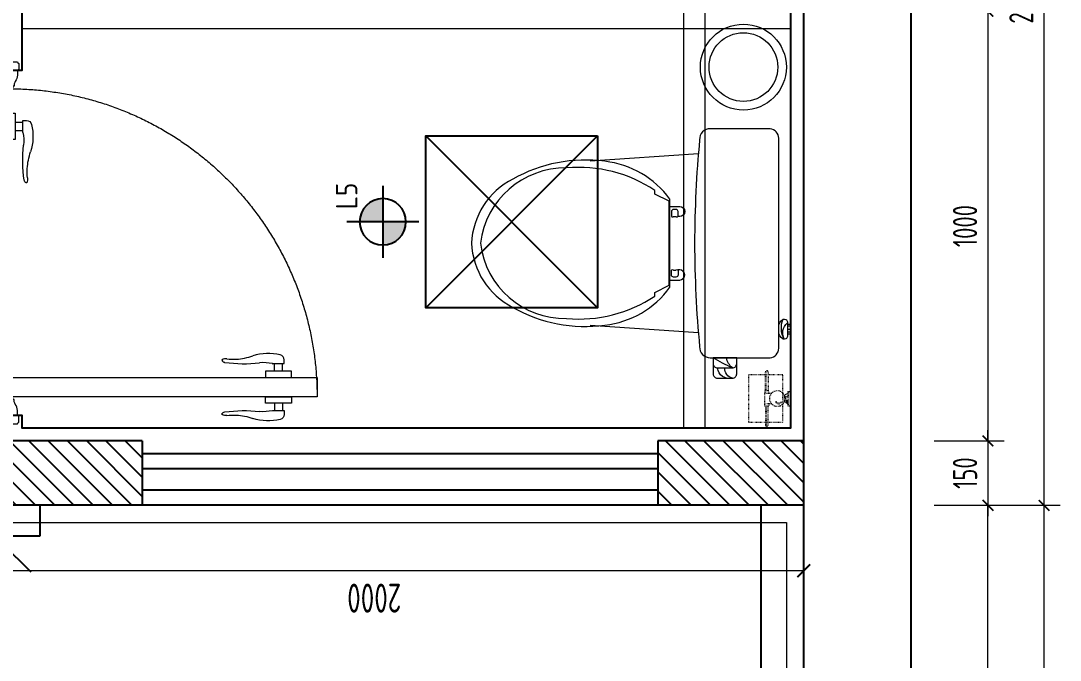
# Model space of a CAD drawing. Header units: millimetres. Extents: x 84706 to 149902, y -6776 to 26155.
# Drawn here: x 131111 to 133530, y 11406 to 12895 of the extents above; entities that cross this region are included whole.
import ezdxf
from ezdxf.enums import TextEntityAlignment as Align

# ---------------------------------------------------------------- set-up
doc = ezdxf.new("R2010")
doc.units = ezdxf.units.MM
for name, pattern in [('ACAD_ISO03W100', [30, 12, -18]), ('DASH', [8.89, 6.35, -2.54]), ('DOTE', [61.468, 50.8, -5.08, 0.508, -5.08]), ('HIDDEN', [9.525, 6.35, -3.175])]:
    doc.linetypes.add(name, pattern=pattern)
doc.layers.get('Defpoints').update_dxf_attribs({"color": 250})
for name, color, linetype in [('EE8-【立面完成线】Finish', 20, 'Continuous'), ('P-01-墙体完成面', 3, 'Continuous'), ('P-04-天花Ceiling Lighting', 1, 'Continuous'), ('P-04-天花Ceiling Modelling', 30, 'Continuous'), ('WALL_NEW【新建墙体】', 4, 'Continuous'), ('WALL【墙体】', 7, 'Continuous'), ('卫生间玻璃', 142, 'Continuous'), ('新隔墙填充', 250, 'Continuous')]:
    doc.layers.add(name, color=color, linetype=linetype)
for name, color, linetype, lineweight in [('FC-Doorsill【门槛线】', 8, 'Continuous', 0), ('FC-Material【地坪分割线】', 138, 'Continuous', 0), ('FF-Door【门】', 51, 'Continuous', 0), ('FF-Finish【平面完成尺寸】', 44, 'Continuous', 0), ('FF-FIXT【洁具】', 31, 'Continuous', 0), ('FF-MT【门套】', 20, 'Continuous', 0), ('FF-【活动成品家具】', 51, 'Continuous', 0), ('RC-dimensions', 44, 'Continuous', 0), ('RC-Modelling【天花造型】', 30, 'Continuous', 0)]:
    doc.layers.add(name, color=color, linetype=linetype, lineweight=lineweight)
doc.styles.add('MT-DIM', font='ARCHS.SHX', dxfattribs={"width": 0.8})
doc.styles.add('XZC', font='SIMPLEX.SHX', dxfattribs={"width": 0.7, "bigfont": 'hztxt.shx'})
doc.styles.add('尺寸标注', font='ARCHS.SHX', dxfattribs={"width": 0.8})
doc.linetypes.add('LED_LINE', pattern='A,12.7,-5.08,["LED",XZC,S=2.54,R=0,X=-2.54,Y=-1.27],-6.35', length=24.13)
doc.dimstyles.new('海龙1：25', dxfattribs={"dimscale": 25, "dimtxt": 2.25, "dimasz": 1, "dimexe": 1.5, "dimexo": 1, "dimgap": 1, "dimtad": 1, "dimdec": 0, "dimrnd": 5, "dimdsep": 46, "dimtxsty": '尺寸标注', "dimblk": 'ARCHTICK', "dimblk1": 'ARCHTICK', "dimblk2": 'ARCHTICK', "dimcen": 1, "dimclrd": 44, "dimclre": 44, "dimclrt": 2, "dimadec": 0, "dimazin": 0, "dimtfac": 1, "dimtdec": 0, "dimtix": 1, "dimtmove": 2, "dimatfit": 3, "dimldrblk": 'hl_arrow2', "dimfxl": 0, "dimarcsym": 0})
pattern_1 = [(45, (15556.952, -3741.105), (-22.45064, 22.45064), [])]

# ---------------------------------------------------------------- blocks, each defined once
blk = doc.blocks.new('_ArchTick')
at = {"color": 2, "linetype": 'ByBlock', "const_width": 0.15}
blk.add_lwpolyline([(-0.5, -0.5), (0.5, 0.5)], dxfattribs=at)
blk = doc.blocks.new('*D843')
at = {"layer": 'Defpoints', "color": 0, "transparency": 16777216}
for p in [(120755.8, 8234.5), (125155.8, 8234.5), (125155.8, 7934.5)]:
    blk.add_point(p, dxfattribs=at)
at = {"layer": 'RC-dimensions', "color": 44, "lineweight": -2, "transparency": 16777216}
for p, q in [((120755.8, 8059.5), (120755.8, 7897)), ((125155.8, 8059.5), (125155.8, 7897)), ((120755.8, 7934.5), (125155.8, 7934.5))]:
    blk.add_line(p, q, dxfattribs=at)
at = {"layer": 'RC-dimensions', "color": 44, "lineweight": -2, "transparency": 16777216, "xscale": 25, "yscale": 25, "zscale": 25, "rotation": 180}
blk.add_blockref('_ArchTick', (120755.8, 7934.5), dxfattribs=at)
at = {"layer": 'RC-dimensions', "color": 44, "lineweight": -2, "transparency": 16777216, "xscale": 25, "yscale": 25, "zscale": 25}
blk.add_blockref('_ArchTick', (125155.8, 7934.5), dxfattribs=at)
at = {"layer": 'RC-dimensions', "color": 2, "transparency": 16777216, "insert": (122955.8, 7987.6), "char_height": 56.25, "attachment_point": 5, "style": '尺寸标注'}
blk.add_mtext('4400', dxfattribs=at)
blk = doc.blocks.new('hl_arrow2')
at = {"color": 2}
blk.add_line((-0.221, 0), (-1, 0), dxfattribs=at)
blk.add_lwpolyline([(-0.221, 0), (-0.861, -0.689), (-0.654, -0.862), (0, 0), (-0.654, 0.862), (-0.861, 0.689)], close=True, dxfattribs=at)
for points in [[(-0.861, 0.689), (-0.654, 0.862), (-0.221, 0), (0, 0)], [(-0.861, -0.689), (-0.654, -0.862), (-0.221, 0), (0, 0)]]:
    blk.add_solid(points, dxfattribs=at)
blk = doc.blocks.new('马桶平面15')
at = {"color": 251}
for p, q in [((-164.1, 735.1), (-187.7, 735.1)), ((-182.4, 735.2), (-182.4, 743.3)), ((-175.9, 735.1), (-175.9, 743.3)), ((-168.6, 743.3), (-168.6, 735.1))]:
    blk.add_line(p, q, dxfattribs=at)
for points in [[(-171.3, 714.9, 0.288575), (-152.8, 725.1, 0.464141), (-158.6, 735.1), (-164.1, 735.1), (-164.1, 743.3), (-187.7, 743.3), (-187.7, 743.3), (-187.7, 735.1), (-193.2, 735.1, 0.464141), (-199, 725.1, 0.288575), (-180.5, 714.9)], [(-61.5, 462.9), (-61.5, 484.4, -1), (-38, 484.4), (-38, 480.5)], [(109.7, 462.9), (109.7, 484.4, 1), (86.2, 484.4), (86.2, 480.5)], [(26.7, 460.2), (121.9, 460.2), (138.7, 426.6), (147.1, 426.6, -0.17108), (199.3, 221.2, -0.383832), (24.1, 20.6, -0.383832), (-151.1, 221.2, -0.17108), (-98.9, 426.6), (-90.5, 426.6), (-73.7, 460.2), (121.9, 460.2)]]:
    blk.add_lwpolyline(points, format="xyb", dxfattribs=at)
for points in [[(24.1, 519.2, -0.023855), (-216.9, 530.8, -0.42765), (-242.5, 555.3), (-242.5, 695.1, -0.382307), (-220.4, 714.9), (24.1, 714.9), (268.6, 714.9, -0.382307), (290.7, 695.1), (290.7, 555.3, -0.42765), (265.1, 530.8, -0.023855)], [(24.1, 0, -0.272339), (-125.1, 96, -0.163159), (-166.6, 310.4, -0.20934), (-78.5, 461.5), (24.1, 461.5), (126.7, 461.5, -0.20934), (214.8, 310.4, -0.163159), (173.3, 96, -0.272339)]]:
    blk.add_lwpolyline(points, format="xyb", close=True)
for points in [[(-242.5, 617.1), (-242.5, 562.2), (-279.9, 562.2, -0.414214), (-289.9, 572.2), (-289.9, 607.1, -0.414214), (-279.9, 617.1)], [(-242.5, 617.1), (-242.5, 562.2), (-256.2, 562.2, -0.414214), (-266.2, 572.2), (-266.2, 607.1, -0.414214), (-256.2, 617.1)], [(-54.5, 475.5), (-54.5, 470.3, 0.414214), (-49.5, 465.3), (-38.7, 465.3, 0.58538), (-38.5, 470.3), (-38.5, 475.5, 0.58538), (-38.7, 480.5), (-49.5, 480.5, 0.414214)], [(102.7, 475.5), (102.7, 470.3, -0.414214), (97.7, 465.3), (86.9, 465.3, -0.58538), (86.7, 470.3), (86.7, 475.5, -0.58538), (86.9, 480.5), (97.7, 480.5, -0.414214)]]:
    blk.add_lwpolyline(points, format="xyb", close=True, dxfattribs=at)
for points in [[(-184.4, 527.9), (-167.1, 275.7)], [(232.6, 527.9), (215.3, 275.7)]]:
    blk.add_lwpolyline(points)
for centre, radius, start, end in [((-185.1, 755.7), 31.4, 242.8818, 319.142), ((-173.5, 774.1), 53.1, 240.7977, 292.8926), ((-262.7, 600.1), 28.1, 165.5916, 262.7603), ((-267.7, 612.3), 22.8, 193.4235, 273.8412), ((-231.7, 638.1), 46.4, 221.9148, 256.4413), ((180.7, 814.1), 492.5, 204.8643, 210.765)]:
    blk.add_arc(centre, radius, start, end, dxfattribs=at)
blk = doc.blocks.new('*D850')
at = {"layer": 'Defpoints', "color": 0, "transparency": 16777216}
for p in [(120955.8, 8365.2), (125155.8, 8365.2), (125155.8, 8065.2)]:
    blk.add_point(p, dxfattribs=at)
at = {"layer": 'RC-dimensions', "color": 44, "lineweight": -2, "transparency": 16777216}
for p, q in [((120955.8, 8190.2), (120955.8, 8027.7)), ((125155.8, 8190.2), (125155.8, 8027.7)), ((120955.8, 8065.2), (125155.8, 8065.2))]:
    blk.add_line(p, q, dxfattribs=at)
at = {"layer": 'RC-dimensions', "color": 44, "lineweight": -2, "transparency": 16777216, "xscale": 25, "yscale": 25, "zscale": 25, "rotation": 180}
blk.add_blockref('_ArchTick', (120955.8, 8065.2), dxfattribs=at)
at = {"layer": 'RC-dimensions', "color": 44, "lineweight": -2, "transparency": 16777216, "xscale": 25, "yscale": 25, "zscale": 25}
blk.add_blockref('_ArchTick', (125155.8, 8065.2), dxfattribs=at)
at = {"layer": 'RC-dimensions', "color": 2, "transparency": 16777216, "insert": (123055.8, 8118.4), "char_height": 56.25, "attachment_point": 5, "style": '尺寸标注'}
blk.add_mtext('4200', dxfattribs=at)
blk = doc.blocks.new('hlw_3_1200_120')
for p, q in [((-0.5, 0.05), (0.5, 0.05)), ((-0.5, -0.05), (0.5, -0.05))]:
    blk.add_line(p, q)
at = {"linetype": 'HIDDEN', "ltscale": 15}
for p, q in [((-0.5, 0.0208), (0.5, 0.0208)), ((-0.5, -0.0208), (0.5, -0.0208))]:
    blk.add_line(p, q, dxfattribs=at)
blk = doc.blocks.new('海龙工具_2009110106373373')
at = {"linetype": 'ACAD_ISO03W100', "ltscale": 0.1}
for p, q in [((-16.7, 0), (16.7, 0)), ((-16.7, -5.8), (-16.7, 0)), ((16.7, -5.8), (16.7, 0)), ((-16.7, -5.8), (16.7, -5.8)), ((-9.5, -11.1), (9.5, -11.1)), ((-7.9, -13.8), (7.9, -13.8)), ((-6.9, -13.8), (-6.9, -11.1)), ((6.9, -13.8), (6.9, -11.1))]:
    blk.add_line(p, q, dxfattribs=at)
at = {"color": 8, "linetype": 'ACAD_ISO03W100', "ltscale": 0.1}
for p, q in [((-16.7, -4.4), (16.7, -4.4)), ((-6.6, -13.8), (-6.6, -11.1)), ((-6.1, -13.8), (-6.1, -11.1)), ((-2.5, -13.8), (-2.5, -11.1)), ((5.6, -13.8), (5.6, -11.1)), ((5.9, -13.8), (5.9, -11.1)), ((6.4, -13.8), (6.4, -11.1)), ((7.8, -20.3), (11.9, -22.7)), ((7, -33.3), (9.2, -33.3))]:
    blk.add_line(p, q, dxfattribs=at)
blk.add_lwpolyline([(-55.5, -96.8), (55.2, -96.8), (55.2, -17.4), (-55.5, -17.4)], close=True, dxfattribs=at)
at = {"linetype": 'ACAD_ISO03W100', "ltscale": 0.1}
for points in [[(-11.7, -43.8), (-11.7, -59.9), (11.7, -59.9), (11.7, -43.8)], [(-61.4, -51), (-17.6, -51)], [(-17.6, -57.8), (-61.4, -57.8)], [(-11.7, -49.5), (-17.6, -49.5), (-17.6, -58.8), (-11.7, -58.8)], [(11.7, -49.5), (17.6, -49.5), (17.6, -58.8), (11.7, -58.8)], [(61.4, -51), (17.6, -51)], [(17.6, -57.8), (61.4, -57.8)]]:
    blk.add_lwpolyline(points, dxfattribs=at)
at = {"color": 8, "linetype": 'ACAD_ISO03W100', "ltscale": 0.1}
for points in [[(-17.6, -56.1), (-64.4, -56.1)], [(-17.6, -56.7), (-64, -56.7)], [(17.6, -56.1), (64.4, -56.1)], [(17.6, -56.7), (64, -56.7)]]:
    blk.add_lwpolyline(points, dxfattribs=at)
at = {"linetype": 'ACAD_ISO03W100', "ltscale": 0.1}
for centre, radius, start, end in [((0, -30), 18.1, 116.1175, 63.8825), ((-20.9, -14.2), 11.8, 15.3828, 45.4987), ((20.9, -14.2), 11.8, 134.5013, 164.6172), ((-61.4, -54.4), 3.41, 90, 270), ((61.4, -54.4), 3.41, 270, 90)]:
    blk.add_arc(centre, radius, start, end, dxfattribs=at)
at = {"color": 8, "linetype": 'ACAD_ISO03W100', "ltscale": 0.1}
for centre, radius, start, end in [((-15.3, -11.8), 11.2, 3.7227, 32.4859), ((-22.2, -12.5), 18.8, 4.2436, 20.7431), ((14.7, -12.4), 11.2, 143.8042, 173.1553), ((16.9, -14.2), 11.8, 134.5013, 164.6172), ((21.6, -18.2), 16.8, 132.4216, 154.9263), ((0.7, -26.4), 9.31, 311.8793, 40.3803), ((0.9, -25.5), 11.4, 317.035, 14.508)]:
    blk.add_arc(centre, radius, start, end, dxfattribs=at)
blk = doc.blocks.new('海龙_05069869')
at = {"layer": 'FF-FIXT【洁具】'}
blk.add_circle((0, 0), 100, dxfattribs=at)
at = {"layer": 'FF-FIXT【洁具】', "color": 9}
blk.add_circle((0, 0), 80, dxfattribs=at)
blk = doc.blocks.new('*D856')
at = {"layer": 'Defpoints', "color": 0, "transparency": 16777216}
for p in [(125155.8, 8234.5), (127505.8, 8234.5), (127505.8, 7934.5)]:
    blk.add_point(p, dxfattribs=at)
at = {"layer": 'RC-dimensions', "color": 44, "lineweight": -2, "transparency": 16777216}
for p, q in [((125155.8, 8059.5), (125155.8, 7897)), ((127505.8, 8059.5), (127505.8, 7897)), ((125155.8, 7934.5), (127505.8, 7934.5))]:
    blk.add_line(p, q, dxfattribs=at)
at = {"layer": 'RC-dimensions', "color": 44, "lineweight": -2, "transparency": 16777216, "xscale": 25, "yscale": 25, "zscale": 25, "rotation": 180}
blk.add_blockref('_ArchTick', (125155.8, 7934.5), dxfattribs=at)
at = {"layer": 'RC-dimensions', "color": 44, "lineweight": -2, "transparency": 16777216, "xscale": 25, "yscale": 25, "zscale": 25}
blk.add_blockref('_ArchTick', (127505.8, 7934.5), dxfattribs=at)
at = {"layer": 'RC-dimensions', "color": 2, "transparency": 16777216, "insert": (126330.8, 7987.6), "char_height": 56.25, "attachment_point": 5, "style": '尺寸标注'}
blk.add_mtext('2350', dxfattribs=at)
blk = doc.blocks.new('*D858')
at = {"layer": 'Defpoints', "color": 0, "transparency": 16777216}
for p in [(125305.8, 8365.2), (126305.8, 8365.2), (125305.8, 8065.2)]:
    blk.add_point(p, dxfattribs=at)
at = {"layer": 'RC-dimensions', "color": 44, "lineweight": -2, "transparency": 16777216}
for p, q in [((125305.8, 8190.2), (125305.8, 8027.7)), ((126305.8, 8190.2), (126305.8, 8027.7)), ((126305.8, 8065.2), (125305.8, 8065.2))]:
    blk.add_line(p, q, dxfattribs=at)
at = {"layer": 'RC-dimensions', "color": 44, "lineweight": -2, "transparency": 16777216, "xscale": 25, "yscale": 25, "zscale": 25, "rotation": 180}
blk.add_blockref('_ArchTick', (125305.8, 8065.2), dxfattribs=at)
at = {"layer": 'RC-dimensions', "color": 44, "lineweight": -2, "transparency": 16777216, "xscale": 25, "yscale": 25, "zscale": 25}
blk.add_blockref('_ArchTick', (126305.8, 8065.2), dxfattribs=at)
at = {"layer": 'RC-dimensions', "color": 2, "transparency": 16777216, "insert": (125805.8, 8118.4), "char_height": 56.25, "attachment_point": 5, "style": '尺寸标注'}
blk.add_mtext('1000', dxfattribs=at)
blk = doc.blocks.new('*D859')
at = {"layer": 'Defpoints', "color": 0, "transparency": 16777216}
for p in [(125155.8, 8365.2), (125305.8, 8365.2), (125155.8, 8065.2)]:
    blk.add_point(p, dxfattribs=at)
at = {"layer": 'RC-dimensions', "color": 44, "lineweight": -2, "transparency": 16777216}
for p, q in [((125155.8, 8190.2), (125155.8, 8027.7)), ((125305.8, 8190.2), (125305.8, 8027.7)), ((125155.8, 8065.2), (125130.8, 8065.2)), ((125305.8, 8065.2), (125155.8, 8065.2)), ((125305.8, 8065.2), (125330.8, 8065.2))]:
    blk.add_line(p, q, dxfattribs=at)
at = {"layer": 'RC-dimensions', "color": 44, "lineweight": -2, "transparency": 16777216, "xscale": 25, "yscale": 25, "zscale": 25}
blk.add_blockref('_ArchTick', (125155.8, 8065.2), dxfattribs=at)
at = {"layer": 'RC-dimensions', "color": 44, "lineweight": -2, "transparency": 16777216, "xscale": 25, "yscale": 25, "zscale": 25, "rotation": 180}
blk.add_blockref('_ArchTick', (125305.8, 8065.2), dxfattribs=at)
at = {"layer": 'RC-dimensions', "color": 2, "transparency": 16777216, "insert": (125230.8, 8118.4), "char_height": 56.25, "attachment_point": 5, "style": '尺寸标注'}
blk.add_mtext('150', dxfattribs=at)
blk = doc.blocks.new('门套线03')
at = {"ltscale": 100}
blk.add_lwpolyline([(60, 0), (60, 19.7, -0.339185), (56.6, 23.1), (42, 23.1, -0.360475), (38.5, 19.7), (29.2, 19.7, 0.137802), (14.5, 14.7, -0.16589), (3.4, 11.9), (3.4, 8.7), (0, 8.7), (0, 0)], format="xyb", close=True, dxfattribs=at)
blk = doc.blocks.new('HL_Door_Hinge')
at = {"color": 0, "linetype": 'DOTE', "ltscale": 0.04}
for p, q in [((-4, 3), (4, 3)), ((0, -1), (0, 7))]:
    blk.add_line(p, q, dxfattribs=at)
at = {"color": 0, "linetype": 'DASH', "ltscale": 5}
for p, q in [((-2, -26), (-2, 0.8)), ((-0.5, -26), (-0.5, 0)), ((0.5, -26), (0.5, 0)), ((2, -26), (2, 0.8)), ((-0.5, -26), (-2, -26)), ((0.5, -26), (2, -26))]:
    blk.add_line(p, q, dxfattribs=at)
for radius in [3, 2]:
    blk.add_circle((0, 3), radius, dxfattribs=at)
blk = doc.blocks.new('HL_Door_Seal')
at = {"color": 0}
for p, q in [((5, 0), (-5, 0)), ((-1, 6), (-0.5, 6.5)), ((-1, 6), (-0.5, 6)), ((-1, 5.5), (-0.5, 6)), ((-1, 5.5), (-0.5, 5.5)), ((-1, 5), (-0.5, 5.5)), ((-1, 4.5), (-0.5, 5)), ((-1, 5), (-0.5, 5)), ((-1, 4.5), (-0.5, 4.5)), ((-1, 4), (-0.5, 4.5)), ((-1, 4), (-0.5, 4)), ((-1, 3.5), (-0.5, 4)), ((-1, 3.5), (-0.5, 3.5)), ((-1, 3), (-0.5, 3.5)), ((-1, 3), (-0.5, 3)), ((-1, 2.5), (-0.5, 3)), ((-1, 2.5), (-0.5, 2.5)), ((-1, 2), (-0.5, 2.5)), ((-1, 2), (-0.5, 2)), ((-1, 1.5), (-0.5, 2)), ((-1, 1.5), (-0.5, 1.5)), ((-1, 1), (-0.5, 1.5)), ((-1, 1), (-0.5, 1)), ((-1, 0.5), (-0.5, 1)), ((-1, 0.5), (-0.5, 0.5)), ((-1, 0), (-0.5, 0.5)), ((-0.5, 6.5), (0.5, 6.5)), ((1, 6), (0.5, 6.5)), ((1, 6), (0.5, 6)), ((1, 5.5), (0.5, 6)), ((1, 5.5), (0.5, 5.5)), ((1, 5), (0.5, 5.5)), ((1, 5), (0.5, 5)), ((1, 4.5), (0.5, 5)), ((1, 4.5), (0.5, 4.5)), ((1, 4), (0.5, 4.5)), ((1, 4), (0.5, 4)), ((1, 3.5), (0.5, 4)), ((1, 3.5), (0.5, 3.5)), ((1, 3), (0.5, 3.5)), ((1, 3), (0.5, 3)), ((1, 2.5), (0.5, 3)), ((1, 2.5), (0.5, 2.5)), ((1, 2), (0.5, 2.5)), ((1, 2), (0.5, 2)), ((1, 1.5), (0.5, 2)), ((1, 1.5), (0.5, 1.5)), ((1, 1), (0.5, 1.5)), ((1, 1), (0.5, 1)), ((1, 0.5), (0.5, 1)), ((1, 0.5), (0.5, 0.5)), ((1, 0), (0.5, 0.5))]:
    blk.add_line(p, q, dxfattribs=at)
blk.add_lwpolyline([(-3.9, -1, 0.774597), (3.9, -1)], format="xyb", close=True, dxfattribs=at)
blk.add_arc((0, 0), 5, 180, 0.0005, dxfattribs=at)
blk = doc.blocks.new('门把手02')
at = {"color": 250}
for p, q in [((-13.5, 32.2), (-13.5, 40.9)), ((12.9, 32.2), (-13.5, 32.2)), ((-9.4, 14.6), (-9.4, 32.2)), ((9.4, 14.6), (9.4, 32.2)), ((-30.4, 14.6), (-15.2, 14.6)), ((-30.4, 0), (-30.4, 14.6)), ((30.4, 0), (-30.4, 0)), ((-15.2, 14.6), (19.6, 14.6)), ((-15.2, 14.6), (19.6, 14.6)), ((19.6, 14.6), (30.4, 14.6)), ((30.4, 14.6), (30.4, 0))]:
    blk.add_line(p, q, dxfattribs=at)
at = {"color": 250, "extrusion": (0, 0, -1)}
for centre, major_axis, start_param, end_param in [((-1.3, 40.9), (-8.59, 8.59), 5.497787, 6.813202), ((23.4, -64.1), (-0.1, 120), -0.233047, 0.306451), ((107.8, 189.2), (1.8, 147), 3.194781, 3.464277), ((12.9, 37.2), (3.58, 3.58), 2.124304, 2.356194), ((33.8, -51.4), (0, 86), -0.231441, 0.114669), ((79.3, 368.4), (-0.1, 336.3), 3.005111, 3.247916), ((105.2, 172), (-91.7, 91.7), 3.813778, 3.981187), ((122.5, 24), (-13.7, 13.7), 0.647464, 1.248663), ((124, 43.6), (5.92, 5.92), 1.238085, 2.228964), ((130.6, 40.4), (-0.729, 0.729), 1.325662, 2.819982)]:
    blk.add_ellipse(centre, major_axis=major_axis, ratio=1, start_param=start_param, end_param=end_param, dxfattribs=at)
blk = doc.blocks.new('hld_1_722.134_150_门把手02_门套线03_45_0_0_3_40_0_1_1')
at = {"layer": 'FC-Doorsill【门槛线】'}
for p, q in [((-0.5, 0.0935), (0.5, 0.0935)), ((-0.5, -0.0935), (0.5, -0.0935))]:
    blk.add_line(p, q, dxfattribs=at)
at = {"layer": 'FF-Door【门】'}
blk.add_lwpolyline([(-0.447, 0.0935), (-0.3909, 0.0935), (-0.3909, 0.9875), (-0.447, 0.9875)], close=True, dxfattribs=at)
at = {"layer": 'FF-Door【门】', "color": 250, "linetype": 'ACAD_ISO03W100', "ltscale": 2.083333}
blk.add_lwpolyline([(-0.447, 0.0935), (0.447, 0.0935), (0.447, 0.0374), (-0.447, 0.0374)], close=True, dxfattribs=at)
at = {"layer": 'FF-Door【门】', "color": 8, "linetype": 'HIDDEN', "ltscale": 15}
blk.add_arc((-0.447, 0.0935), 0.894, 0, 90, dxfattribs=at)
at = {"layer": 'FF-MT【门套】', "color": 250}
for p, q in [((-0.4651, 0.0785), (-0.5, 0.0411)), ((-0.4651, 0.0411), (-0.5, 0.0785)), ((0.4651, 0.0785), (0.5, 0.0411)), ((0.4651, 0.0411), (0.5, 0.0785)), ((-0.5, -0.0411), (-0.4651, -0.0785)), ((-0.5, -0.0785), (-0.4651, -0.0411)), ((0.5, -0.0411), (0.4651, -0.0785)), ((0.5, -0.0785), (0.4651, -0.0411))]:
    blk.add_line(p, q, dxfattribs=at)
for points in [[(-0.5, 0.0935), (-0.4651, 0.0935), (-0.4651, 0.0785), (-0.5, 0.0785)], [(-0.4651, 0.0935), (-0.4501, 0.0935), (-0.4501, -0.0935), (-0.4651, -0.0935)], [(0.4651, 0.0935), (0.4501, 0.0935), (0.4501, -0.0935), (0.4651, -0.0935)], [(0.5, 0.0935), (0.4651, 0.0935), (0.4651, 0.0785), (0.5, 0.0785)], [(-0.4651, 0.0785), (-0.4651, 0.0411), (-0.5, 0.0411), (-0.5, 0.0785)], [(0.4651, 0.0785), (0.4651, 0.0411), (0.5, 0.0411), (0.5, 0.0785)], [(-0.5, -0.0411), (-0.5, -0.0785), (-0.4651, -0.0785), (-0.4651, -0.0411)], [(0.5, -0.0411), (0.5, -0.0785), (0.4651, -0.0785), (0.4651, -0.0411)], [(-0.5, -0.0935), (-0.4651, -0.0935), (-0.4651, -0.0785), (-0.5, -0.0785)], [(0.5, -0.0935), (0.4651, -0.0935), (0.4651, -0.0785), (0.5, -0.0785)]]:
    blk.add_lwpolyline(points, close=True, dxfattribs=at)
at = {"layer": 'FF-MT【门套】'}
for points in [[(-0.5, 0.0935), (-0.4501, 0.0935), (-0.4501, 0.0312), (-0.4377, 0.0312), (-0.4377, -0.0935), (-0.5, -0.0935)], [(0.5, 0.0935), (0.4501, 0.0935), (0.4501, 0.0312), (0.4377, 0.0312), (0.4377, -0.0935), (0.5, -0.0935)]]:
    blk.add_lwpolyline(points, close=True, dxfattribs=at)
at = {"layer": 'FF-Door【门】', "color": 250, "yscale": 0.001246673720702, "zscale": 0.001246673720702}
for name, p, xscale, rotation in [('门把手02', (-0.447, 0.8753), -0.001246673720702, 90.00000000000593), ('门把手02', (-0.3909, 0.8753), 0.001246673720702, 270.0000000000178), ('HL_Door_Seal', (-0.4439, 0.0312), 0.001246673720702, 180.0000000000119), ('HL_Door_Seal', (0.4439, 0.0312), -0.001246673720702, 180)]:
    blk.add_blockref(name, p, dxfattribs=dict(at, xscale=xscale, rotation=rotation))
at = {"layer": 'FF-Door【门】', "color": 250, "zscale": 0.001246673720702}
for name, p, xscale, yscale in [('门把手02', (0.3379, 0.0935), -0.001246673720702, 0.001246673720702), ('HL_Door_Hinge', (-0.4486, 0.0935), 0.001246673720702, 0.001246673720702), ('门把手02', (0.3379, 0.0374), -0.001246673720702, -0.001246673720702)]:
    blk.add_blockref(name, p, dxfattribs=dict(at, xscale=xscale, yscale=yscale))
at = {"layer": 'FF-MT【门套】', "zscale": 0.001246673720702}
for p, xscale, yscale in [((-0.4501, 0.0935), -0.001246673720702, 0.001246673720702), ((0.4501, 0.0935), 0.001246673720702, 0.001246673720702), ((-0.4377, -0.0935), -0.001246673720702, -0.001246673720702), ((0.4377, -0.0935), 0.001246673720702, -0.001246673720702)]:
    blk.add_blockref('门套线03', p, dxfattribs=dict(at, xscale=xscale, yscale=yscale))
blk = doc.blocks.new('*D862')
at = {"layer": 'Defpoints', "color": 0, "transparency": 16777216}
for p in [(125003.5, 10493.4), (125303.5, 10493.4), (125303.5, 8493.8)]:
    blk.add_point(p, dxfattribs=at)
at = {"layer": 'FF-Finish【平面完成尺寸】', "color": 44, "lineweight": -2, "transparency": 16777216}
for p, q in [((125153.5, 10493.4), (124958.5, 10493.4)), ((125003.5, 8493.8), (125003.5, 10493.4)), ((125153.5, 8493.8), (124958.5, 8493.8))]:
    blk.add_line(p, q, dxfattribs=at)
at = {"layer": 'FF-Finish【平面完成尺寸】', "color": 44, "lineweight": -2, "transparency": 16777216, "xscale": 30, "yscale": 30, "zscale": 30}
for p, rotation in [((125003.5, 10493.4), 90), ((125003.5, 8493.8), 270)]:
    blk.add_blockref('_ArchTick', p, dxfattribs=dict(at, rotation=rotation))
at = {"layer": 'FF-Finish【平面完成尺寸】', "color": 2, "transparency": 16777216, "insert": (124939.7, 9493.6), "char_height": 67.5, "attachment_point": 5, "rotation": 90, "style": '尺寸标注'}
blk.add_mtext('2000', dxfattribs=at)
blk = doc.blocks.new('MT墙出喷淋')
at = {"layer": 'P-04-天花Ceiling Lighting', "color": 1, "extrusion": (1.48395e-15, -2.33717e-06, 1)}
for p, q in [((-71, 25, 0), (-71, 105.8, 0)), ((-71, 105.8, 0), (0, 105.8, 0)), ((0, 105.8, 0), (0, -105.8, 0)), ((-71, -105.8, 0), (-71, -25, 0)), ((0, -105.8, 0), (-71, -105.8, 0))]:
    blk.add_line(p, q, dxfattribs=at)
at = {"layer": 'P-04-天花Ceiling Lighting', "color": 1}
for p, q in [((-88.7, 17.7, 0), (-154.9, 83.9, 0)), ((-96, 0, 0), (-189.6, 0, 0)), ((-154.8, -83.9, 0), (-88.7, -17.7, 0))]:
    blk.add_line(p, q, dxfattribs=at)
at = {"layer": 'P-04-天花Ceiling Lighting', "color": 1, "extrusion": (0, 0, -1)}
blk.add_ellipse((-71, 0, 0), major_axis=(-17.7, 17.7), ratio=1, start_param=5.890193371362064, end_param=12.17337867854165, dxfattribs=at)
blk = doc.blocks.new('MT射灯')
at = {"layer": 'P-04-天花Ceiling Lighting'}
h = blk.add_hatch(color=8, dxfattribs=at)
h.paths.add_polyline_path([(-54, 0), (0, 0), (0, 54, 0.414214)])
h.paths.add_polyline_path([(0, -54, 0.414214), (54, 0), (0, 0)])
at = {"layer": 'P-04-天花Ceiling Lighting', "color": 8}
for p, q in [((0, 84), (0, -84)), ((84, 0), (-84, 0))]:
    blk.add_line(p, q, dxfattribs=at)
at = {"layer": 'P-04-天花Ceiling Lighting', "color": 1}
blk.add_circle((0, 0), 54, dxfattribs=at)
at = {"layer": 'P-04-天花Ceiling Lighting', "color": 50, "style": 'MT-DIM'}
blk.add_attdef('L1', (60, -84), '', height=50, dxfattribs=at)
blk = doc.blocks.new('fsdxcv')
at = {"layer": 'P-04-天花Ceiling Modelling', "color": 8, "linetype": 'DASH', "ltscale": 300}
for p, q in [((3732.4, 8717.8, 0), (4132.4, 8317.8, 0)), ((3732.4, 8317.8, 0), (4132.4, 8717.8, 0))]:
    blk.add_line(p, q, dxfattribs=at)
at = {"layer": 'P-04-天花Ceiling Modelling', "color": 8, "elevation": 0}
blk.add_lwpolyline([(4132.4, 8317.8), (3732.4, 8317.8), (3732.4, 8717.8), (4132.4, 8717.8)], close=True, dxfattribs=at)
blk = doc.blocks.new('juj uk ik mim')
at = {"layer": '新隔墙填充'}
h = blk.add_hatch(dxfattribs=at)
h.set_pattern_fill('ANSI31', color=250, scale=10)
h.set_pattern_definition(pattern_1)
h.paths.add_polyline_path([(125305.8, 10343.8), (125365.8, 10343.8), (125365.8, 10493.8), (125155.8, 10493.8), (125155.8, 10033.8), (125305.8, 10033.8)])
h = blk.add_hatch(dxfattribs=at)
h.set_pattern_fill('ANSI31', color=250, scale=10)
h.set_pattern_definition(pattern_1)
h.paths.add_polyline_path([(125305.8, 8833.8), (125155.8, 8833.8), (125155.8, 8493.8), (125305.8, 8493.8)])
at = {"layer": 'EE8-【立面完成线】Finish', "color": 3}
blk.add_lwpolyline([(121005.8, 8493.8), (125155.8, 8493.8), (125155.8, 8593.8), (121005.8, 8593.8)], close=True, dxfattribs=at)
at = {"layer": 'FC-Material【地坪分割线】'}
blk.add_line((126265.8, 10313.8), (126265.8, 8523.8), dxfattribs=at)
at = {"layer": 'P-01-墙体完成面'}
blk.add_lwpolyline([(125365.8, 10343.8), (125365.8, 10313.8), (125335.8, 10313.8), (125335.8, 8523.8), (127125.8, 8523.8), (127125.8, 9123.8), (127475.8, 9123.8), (127475.8, 10313.8), (126167.9, 10313.8), (126167.9, 10343.8)], dxfattribs=at)
at = {"layer": 'RC-Modelling【天花造型】', "color": 1, "linetype": 'LED_LINE', "ltscale": 0.5}
blk.add_line((127125.8, 8773.8), (125335.8, 8773.8), dxfattribs=at)
at = {"layer": 'RC-Modelling【天花造型】'}
blk.add_line((127125.8, 8723.8), (125335.8, 8723.8), dxfattribs=at)
blk.add_lwpolyline([(121025.8, 12173.8), (125155.8, 12173.8), (125155.8, 8493.8), (121025.8, 8493.8)], close=True, dxfattribs=at)
at = {"layer": 'RC-Modelling【天花造型】', "color": 36}
blk.add_lwpolyline([(121065.8, 12133.8), (125115.8, 12133.8), (125115.8, 8533.8), (121065.8, 8533.8)], close=True, dxfattribs=at)
at = {"layer": 'WALL_NEW【新建墙体】'}
for p, q in [((125155.8, 10033.8), (125155.8, 10493.8)), ((125305.8, 10033.8), (125305.8, 10343.8)), ((125305.8, 10033.8), (125155.8, 10033.8)), ((125155.8, 8493.8), (125155.8, 8833.8)), ((125305.8, 8833.8), (125155.8, 8833.8)), ((125305.8, 8493.8), (125305.8, 8833.8)), ((125155.8, 8493.8), (125305.8, 8493.8))]:
    blk.add_line(p, q, dxfattribs=at)
at = {"layer": 'WALL【墙体】'}
for p, q in [((120755.8, 8493.8), (127505.8, 8493.8)), ((120505.8, 8243.8), (127755.8, 8243.8))]:
    blk.add_line(p, q, dxfattribs=at)
blk.add_blockref('fsdxcv', (121883.4, 656, 0))
at = {"layer": 'FF-Door【门】', "xscale": -802.13449870158, "yscale": 802.13449870158, "zscale": 802.13449870158, "rotation": 180}
blk.add_blockref('hld_1_722.134_150_门把手02_门套线03_45_0_0_3_40_0_1_1', (125766.9, 10418.8), dxfattribs=at)
at = {"layer": 'FF-FIXT【洁具】', "xscale": -1, "rotation": 180}
blk.add_blockref('马桶平面15', (125741.7, 9267.1), dxfattribs=at)
at = {"layer": 'FF-FIXT【洁具】', "rotation": 180}
blk.add_blockref('海龙工具_2009110106373373', (125404.4, 8525.5), dxfattribs=at)
at = {"layer": 'FF-【活动成品家具】'}
blk.add_blockref('海龙_05069869', (126175.8, 8634.4), dxfattribs=at)
at = {"layer": 'P-04-天花Ceiling Lighting', "color": 250, "extrusion": (0, 0, -1), "zscale": -1, "rotation": 180}
blk.add_blockref('MT墙出喷淋', (-125155.8, 10377.1, 0), dxfattribs=at)
at = {"layer": 'P-04-天花Ceiling Lighting', "color": 250}
ref = blk.add_blockref('MT射灯', (125815.8, 9473.8), dxfattribs=dict(at, xscale=-1, rotation=180))
ref.add_attrib('L1', 'L5', dxfattribs={"color": 50, "height": 50, "style": 'MT-DIM'}).set_placement((125875.8, 9557.8), align=Align.MIDDLE)
at = {"layer": '卫生间玻璃', "xscale": 1200, "yscale": 1200, "zscale": 1200, "rotation": 89.99999999999984}
blk.add_blockref('hlw_3_1200_120', (125215.8, 9433.8), dxfattribs=at)
at = {"layer": 'FF-Finish【平面完成尺寸】'}
dim = blk.add_linear_dim(base=(125003.5, 10493.4), p1=(125303.5, 8493.8), p2=(125303.5, 10493.4), angle=90, dimstyle='海龙1：25', override={"dimscale": 30}, dxfattribs=at)
dim.commit()
dim.dimension.update_dxf_attribs({"geometry": '*D862', "text_midpoint": (124939.7, 9493.6)})
at = {"layer": 'RC-dimensions'}
for base, p1, p2, picture, middle in [((125155.8, 8065.2), (120955.8, 8365.2), (125155.8, 8365.2), '*D850', (123055.8, 8118.4)), ((125155.8, 8065.2), (125305.8, 8365.2), (125155.8, 8365.2), '*D859', (125230.8, 8118.4)), ((125305.8, 8065.2), (126305.8, 8365.2), (125305.8, 8365.2), '*D858', (125805.8, 8118.4)), ((125155.8, 7934.5), (120755.8, 8234.5), (125155.8, 8234.5), '*D843', (122955.8, 7987.6)), ((127505.8, 7934.5), (125155.8, 8234.5), (127505.8, 8234.5), '*D856', (126330.8, 7987.6))]:
    dim = blk.add_linear_dim(base=base, p1=p1, p2=p2, dimstyle='海龙1：25', dxfattribs=at)
    dim.commit()
    dim.dimension.update_dxf_attribs({"geometry": picture, "text_midpoint": middle})

msp = doc.modelspace()

# ---------------------------------------------------------------- block references
at = {"layer": 'FC-Material【地坪分割线】', "rotation": 90}
msp.add_blockref('juj uk ik mim', (141427, -113389.1), dxfattribs=at)

doc.saveas('drawing.dxf')
